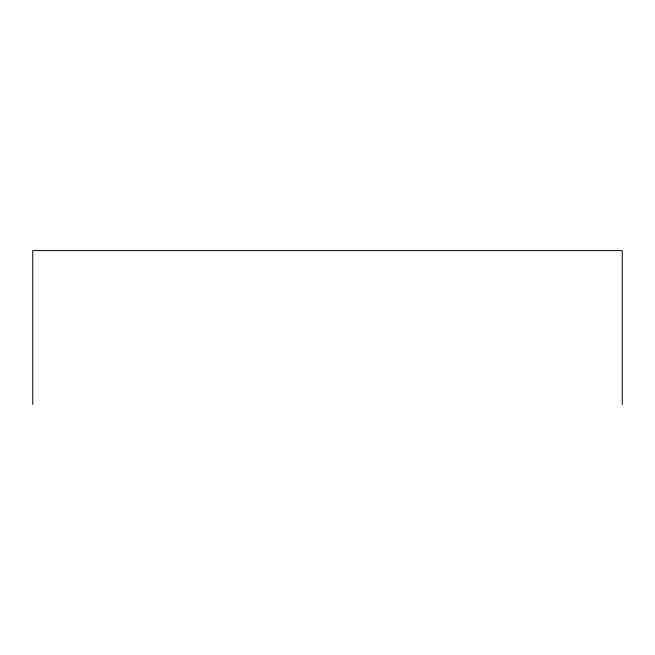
<?xml version="1.0" encoding="UTF-8"?>
<svg xmlns="http://www.w3.org/2000/svg" width="655" height="655" viewBox="0 0 655 655"><rect width="100%" height="100%" fill="white"/><g stroke="black" fill="none" stroke-linecap="round" stroke-linejoin="round"><path stroke-width="0.98" d="M622.25 404.389L622.25 250.611L32.75 250.611L32.75 404.389"/></g></svg>
